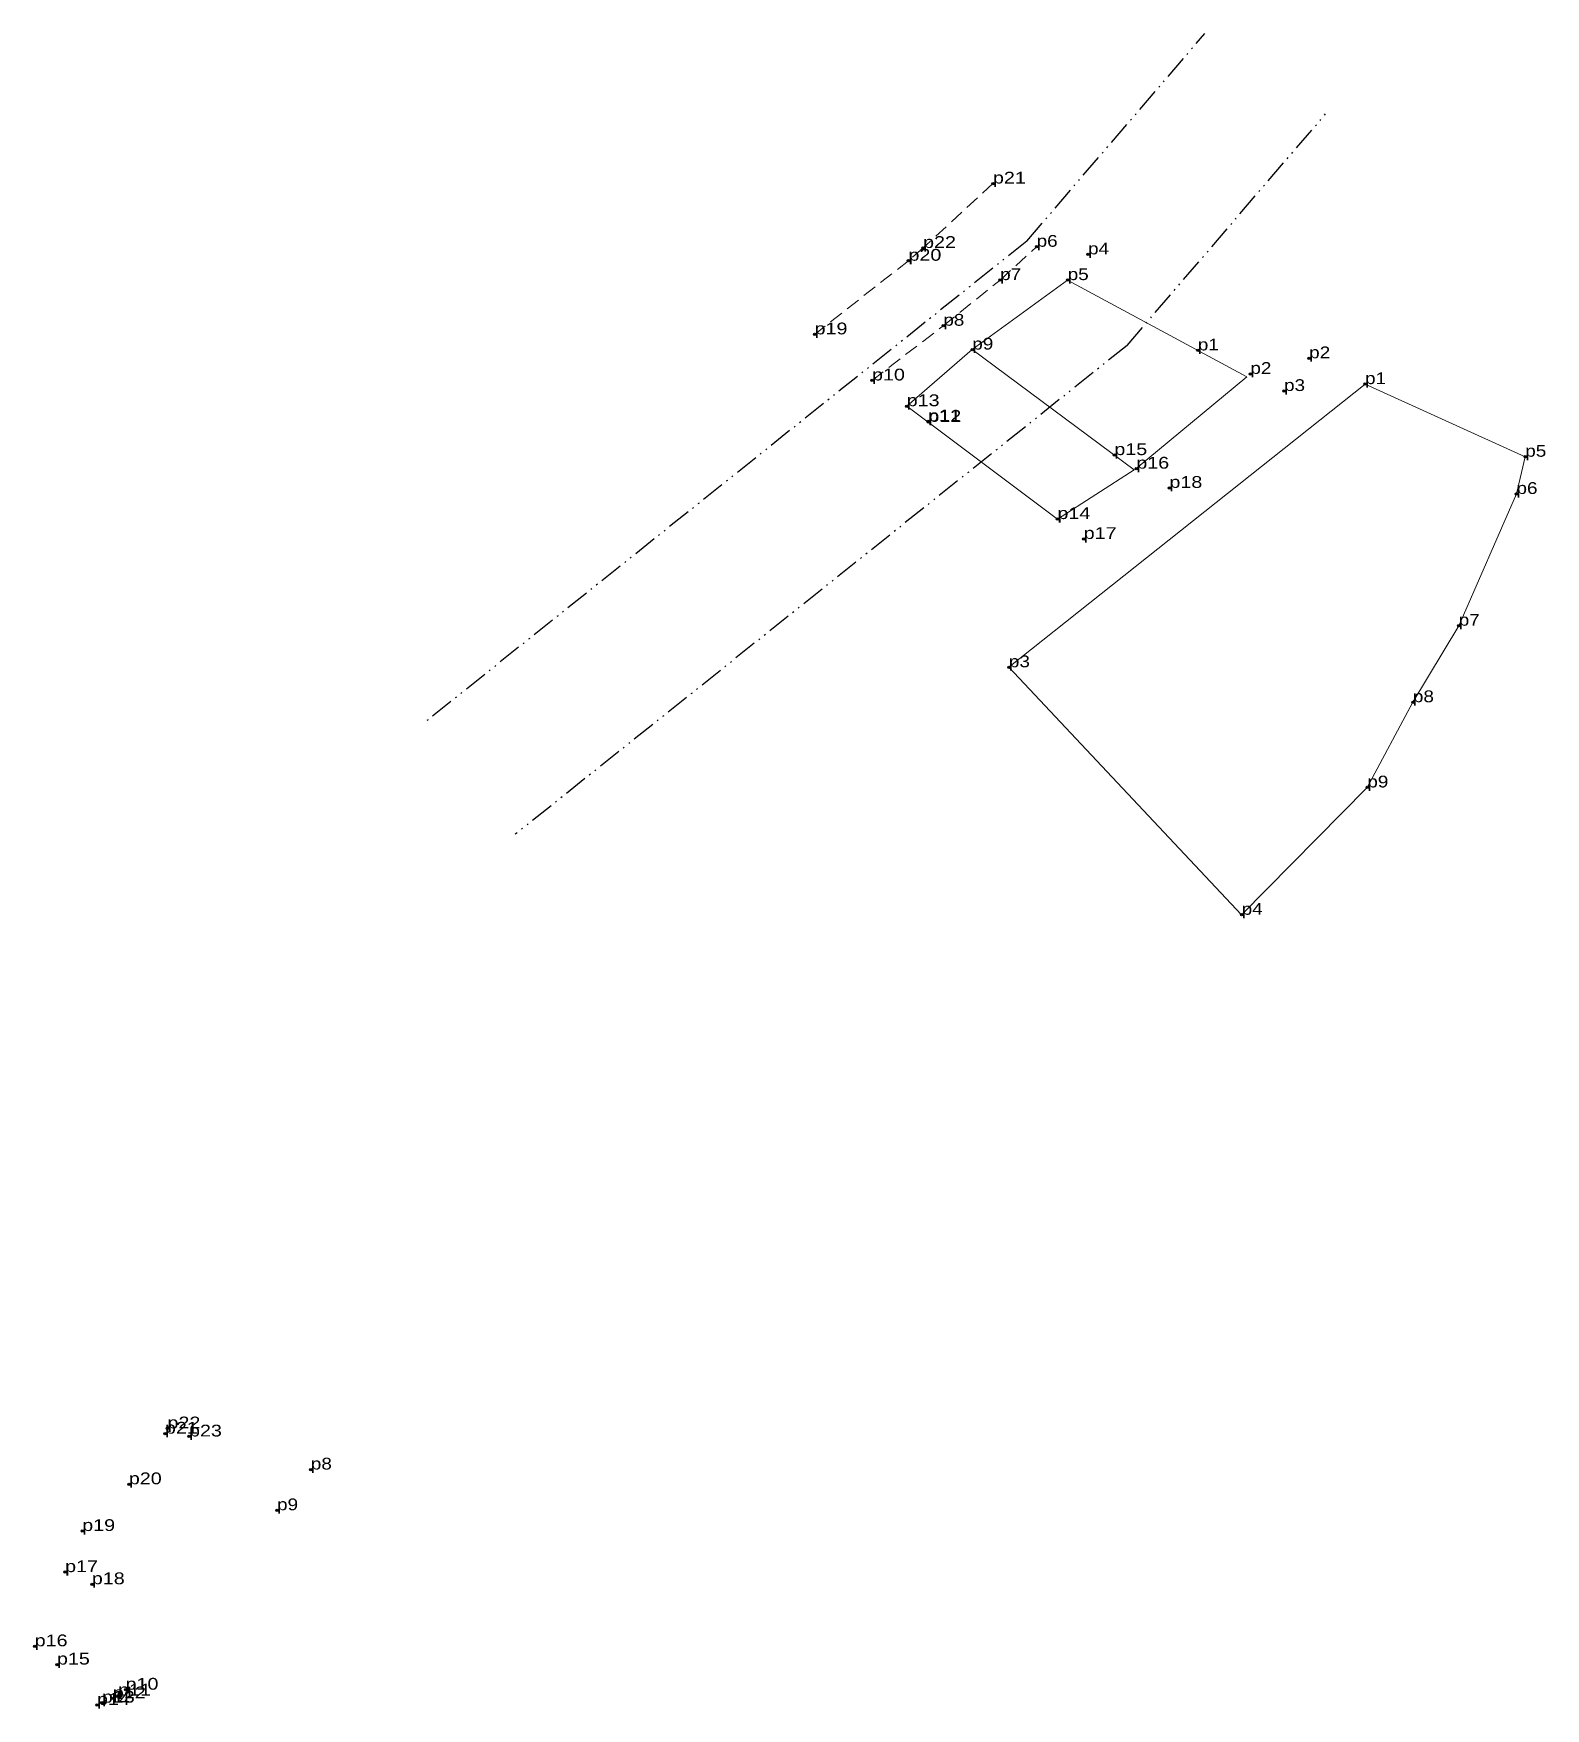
# Model space of a CAD drawing. Header units: metres. Extents: x 537472 to 551701, y 1836678 to 1839902.
# Drawn here: x 537491.3 to 537722.2, y 1838010.5 to 1838266.4 of the extents above; entities that cross this region are included whole.
import ezdxf

# ---------------------------------------------------------------- set-up
doc = ezdxf.new("R2010")
doc.units = ezdxf.units.M
doc.header["$LTSCALE"] = 0.72
doc.header["$PDMODE"] = 32
doc.header["$PDSIZE"] = 0.36
doc.linetypes.add('DASH_DOUBLE_DOT', pattern=[9.2, 5, -1.2, 0.3, -1.2, 0.3, -1.2])
doc.linetypes.add('MEDIUM_DASHED', pattern=[4.5, 3, -1.5])
doc.layers.add('1', color=7, linetype='DASH_DOUBLE_DOT', lineweight=25)
doc.layers.add('10', color=7, linetype='Continuous', lineweight=13)
doc.layers.add('12', color=7, linetype='Continuous')
doc.layers.add('7', color=7, linetype='Continuous')

msp = doc.modelspace()

# ---------------------------------------------------------------- linework, layer by layer
at = {"layer": '1'}
for p, q in [((537642.96, 1838234.64), (537670.16, 1838266.35)), ((537658.27, 1838218.69), (537688.59, 1838254.06)), ((537642.96, 1838234.64), (537551.18, 1838161.26)), ((537658.27, 1838218.69), (537564.83, 1838144.02))]:
    msp.add_line(p, q, dxfattribs=at)
at = {"layer": '10'}
for p, q in [((537634.63, 1838218.07), (537659.38, 1838199.69)), ((537640.22, 1838169.54), (537694.61, 1838212.79)), ((537659.68, 1838199.88), (537676.56, 1838213.9)), ((537640.22, 1838169.54), (537675.77, 1838131.73))]:
    msp.add_line(p, q, dxfattribs=at)
at = {"layer": '10', "linetype": 'MEDIUM_DASHED'}
for points in [[(537637.79, 1838243.43), (537627.12, 1838233.59), (537624.89, 1838231.64), (537610.55, 1838220.39)], [(537619.32, 1838213.35), (537630.21, 1838221.71), (537638.89, 1838228.68), (537644.46, 1838233.77)]]:
    msp.add_lwpolyline(points, dxfattribs=at)
at = {"layer": '10'}
for points in [[(537624.62, 1838209.42), (537634.63, 1838218.07), (537649.2, 1838228.68), (537676.56, 1838213.9)], [(537694.61, 1838212.79), (537719.08, 1838201.7), (537717.74, 1838196.01), (537708.92, 1838175.89), (537701.92, 1838164.2), (537694.96, 1838151.18), (537675.77, 1838131.73)], [(537624.62, 1838209.42), (537647.64, 1838192.18), (537659.38, 1838199.69)]]:
    msp.add_lwpolyline(points, dxfattribs=at)
at = {"layer": '7'}
for p in [(537637.79, 1838243.43), (537627.12, 1838233.59), (537644.46, 1838233.77), (537652.31, 1838232.61), (537624.89, 1838231.64), (537638.89, 1838228.68), (537649.2, 1838228.68), (537630.21, 1838221.71), (537610.55, 1838220.39), (537634.63, 1838218.07), (537669.08, 1838217.94), (537686.08, 1838216.74), (537677.1, 1838214.35), (537619.32, 1838213.35), (537682.24, 1838211.73), (537694.61, 1838212.79), (537624.62, 1838209.42), (537627.86, 1838207.09), (537627.93, 1838207.03), (537656.33, 1838201.95), (537719.08, 1838201.7), (537659.68, 1838199.88), (537664.73, 1838196.94), (537717.74, 1838196.01), (537647.64, 1838192.18), (537651.65, 1838189.13), (537708.92, 1838175.89), (537640.22, 1838169.54), (537701.92, 1838164.2), (537694.96, 1838151.18), (537675.77, 1838131.73), (537511.73, 1838053.27), (537511.34, 1838052.47), (537515.02, 1838052.05), (537533.62, 1838046.99), (537505.83, 1838044.75), (537528.46, 1838040.77), (537498.71, 1838037.6), (537496.1, 1838031.32), (537500.18, 1838029.47), (537491.45, 1838019.99), (537494.85, 1838017.2), (537503.38, 1838012.03), (537504.19, 1838012.47), (537505.33, 1838013.36), (537500.97, 1838011.03), (537501.71, 1838011.38)]:
    msp.add_point(p, dxfattribs=at)

# ---------------------------------------------------------------- texts
at = {"layer": '12'}
for s, width, p in [('p21', 1.25, (537637.79, 1838243.43)), ('p22', 1.25, (537627.12, 1838233.59)), ('p6', 1.2, (537644.46, 1838233.77)), ('p20', 1.25, (537624.89, 1838231.64)), ('p4', 1.2, (537652.31, 1838232.61)), ('p7', 1.2, (537638.89, 1838228.68)), ('p5', 1.2, (537649.2, 1838228.68)), ('p19', 1.25, (537610.55, 1838220.39)), ('p8', 1.2, (537630.21, 1838221.71)), ('p9', 1.2, (537634.63, 1838218.07)), ('p1', 1.2, (537669.08, 1838217.94)), ('p2', 1.2, (537686.08, 1838216.74)), ('p10', 1.25, (537619.32, 1838213.35)), ('p2', 1.2, (537677.1, 1838214.35)), ('p1', 1.2, (537694.61, 1838212.79)), ('p3', 1.2, (537682.24, 1838211.74)), ('p13', 1.25, (537624.62, 1838209.42)), ('p11', 1.25, (537627.86, 1838207.09)), ('p12', 1.25, (537627.93, 1838207.03)), ('p15', 1.25, (537656.33, 1838201.95)), ('p16', 1.25, (537659.68, 1838199.88)), ('p5', 1.2, (537719.08, 1838201.7)), ('p18', 1.25, (537664.74, 1838196.94)), ('p6', 1.2, (537717.74, 1838196.01)), ('p14', 1.25, (537647.64, 1838192.18)), ('p17', 1.25, (537651.65, 1838189.14)), ('p7', 1.2, (537708.92, 1838175.89)), ('p3', 1.2, (537640.22, 1838169.54)), ('p8', 1.2, (537701.92, 1838164.2)), ('p9', 1.2, (537694.96, 1838151.18)), ('p4', 1.2, (537675.77, 1838131.73)), ('p21', 1.25, (537511.34, 1838052.47)), ('p22', 1.25, (537511.73, 1838053.27)), ('p23', 1.25, (537515.02, 1838052.04)), ('p8', 1.2, (537533.62, 1838046.99)), ('p20', 1.25, (537505.83, 1838044.74)), ('p9', 1.2, (537528.46, 1838040.77)), ('p19', 1.25, (537498.71, 1838037.6)), ('p17', 1.25, (537496.1, 1838031.32)), ('p18', 1.25, (537500.18, 1838029.47)), ('p16', 1.25, (537491.45, 1838019.99)), ('p15', 1.25, (537494.85, 1838017.2)), ('p10', 1.25, (537505.33, 1838013.36)), ('p14', 1.25, (537500.97, 1838011.03)), ('p13', 1.25, (537501.71, 1838011.38)), ('p12', 1.25, (537503.38, 1838012.03)), ('p11', 1.25, (537504.19, 1838012.47))]:
    msp.add_text(s, height=1.8, dxfattribs=dict(at, width=width)).set_placement(p)

doc.saveas('drawing.dxf')
